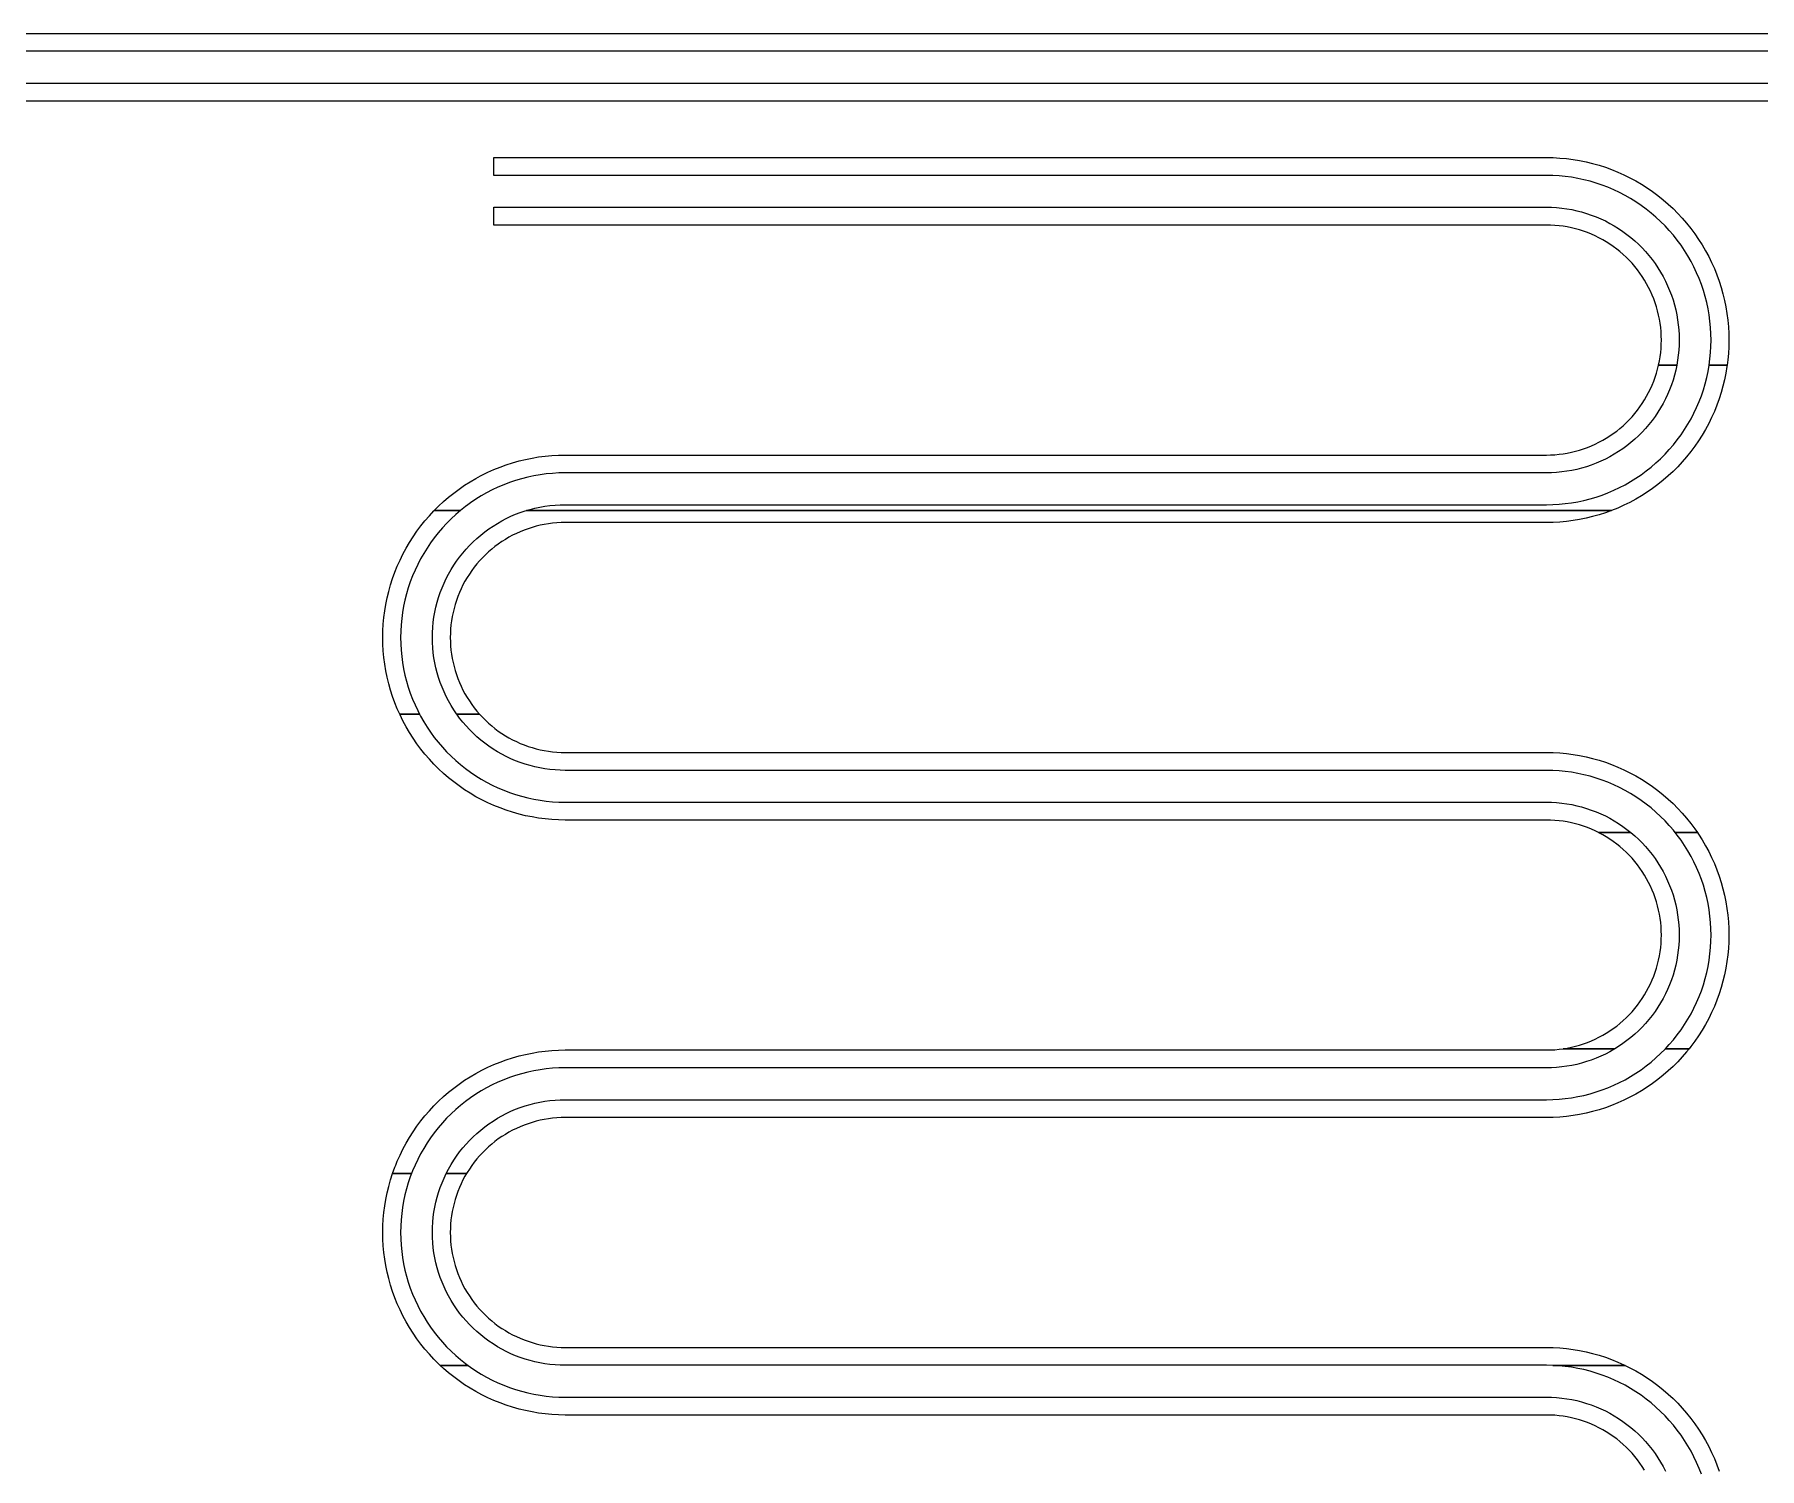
# Model space of a CAD drawing. Extents: x -4550 to 4550, y -4550 to 4550.
# Drawn here: x -2093 to -1513, y -471 to 11 of the extents above; entities that cross this region are included whole.
import ezdxf

# ---------------------------------------------------------------- set-up
doc = ezdxf.new("R2010")
doc.units = 0
doc.layers.add('L1D0', color=3, linetype='CONTINUOUS')

msp = doc.modelspace()

# ---------------------------------------------------------------- linework, layer by layer
at = {"layer": 'L1D0'}
for points in [[(3100, 5.35), (-3100, 5.35), (-3200, 150), (-3500, 150), (-3500, -150), (-3668.3, -150), (-3668.3, 318.3), (-3200, 318.3), (-3100, 11.35), (3100, 11.35)], [(3100, -11.35), (-3100, -11.35), (-3200, -318.3), (-3668.3, -318.3), (-3668.3, -150), (-3500, -150), (-3200, -150), (-3100, -5.35), (3100, -5.35)], [(-1552.009, -471.566), (-1552.766, -470.374), (-1553.566, -469.211), (-1554.409, -468.078), (-1555.292, -466.977), (-1556.215, -465.908), (-1557.176, -464.874), (-1558.174, -463.876), (-1559.208, -462.915), (-1560.277, -461.992), (-1561.378, -461.109), (-1562.511, -460.266), (-1563.674, -459.466), (-1564.866, -458.709), (-1566.084, -457.995), (-1567.328, -457.327), (-1568.595, -456.704), (-1569.884, -456.129), (-1571.193, -455.6), (-1572.521, -455.12), (-1573.865, -454.689), (-1575.224, -454.307), (-1576.596, -453.975), (-1577.98, -453.693), (-1579.373, -453.462), (-1580.773, -453.282), (-1582.179, -453.153), (-1583.588, -453.076), (-1585, -453.05), (-1915, -453.05), (-1917.241, -453.009), (-1919.478, -452.886), (-1921.71, -452.682), (-1923.933, -452.396), (-1926.143, -452.029), (-1928.339, -451.582), (-1930.517, -451.055), (-1932.675, -450.449), (-1934.809, -449.764), (-1936.916, -449.002), (-1938.994, -448.163), (-1941.04, -447.249), (-1943.052, -446.261), (-1945.026, -445.2), (-1946.96, -444.068), (-1948.851, -442.866), (-1950.697, -441.595), (-1952.496, -440.258), (-1954.244, -438.857), (-1955.94, -437.392), (-1957.016, -436.391), (-1947.637, -436.391), (-1946.844, -436.972), (-1945.086, -438.159), (-1943.285, -439.277), (-1941.442, -440.326), (-1939.56, -441.303), (-1937.642, -442.207), (-1935.691, -443.037), (-1933.709, -443.792), (-1931.7, -444.47), (-1929.667, -445.071), (-1927.612, -445.594), (-1925.538, -446.038), (-1923.449, -446.401), (-1921.348, -446.685), (-1919.237, -446.888), (-1917.12, -447.009), (-1915, -447.05), (-1585, -447.05), (-1583.29, -447.083), (-1581.582, -447.181), (-1579.879, -447.345), (-1578.184, -447.573), (-1576.499, -447.867), (-1574.826, -448.224), (-1573.169, -448.646), (-1571.528, -449.131), (-1569.908, -449.678), (-1568.309, -450.287), (-1566.735, -450.957), (-1565.188, -451.686), (-1563.67, -452.474), (-1562.183, -453.32), (-1560.73, -454.222), (-1559.312, -455.179), (-1557.932, -456.19), (-1556.592, -457.253), (-1555.293, -458.366), (-1554.038, -459.529), (-1552.829, -460.738), (-1551.666, -461.993), (-1550.553, -463.292), (-1549.49, -464.632), (-1548.479, -466.012), (-1547.522, -467.43), (-1546.62, -468.883), (-1545.774, -470.37), (-1544.986, -471.888)], [(-1532.908, -472.991), (-1533.663, -471.009), (-1534.493, -469.058), (-1535.397, -467.14), (-1536.374, -465.258), (-1537.423, -463.415), (-1538.541, -461.614), (-1539.728, -459.856), (-1540.981, -458.145), (-1542.298, -456.484), (-1543.678, -454.874), (-1545.119, -453.319), (-1546.619, -451.819), (-1548.174, -450.378), (-1549.784, -448.998), (-1551.445, -447.681), (-1553.156, -446.428), (-1554.914, -445.241), (-1556.715, -444.123), (-1558.558, -443.074), (-1560.44, -442.097), (-1562.358, -441.193), (-1564.309, -440.363), (-1566.291, -439.608), (-1568.3, -438.93), (-1570.333, -438.329), (-1572.388, -437.806), (-1574.462, -437.362), (-1576.551, -436.999), (-1578.652, -436.715), (-1580.763, -436.512), (-1582.88, -436.391), (-1558.471, -436.391), (-1556.948, -437.139), (-1554.974, -438.2), (-1553.04, -439.332), (-1551.149, -440.534), (-1549.303, -441.805), (-1547.504, -443.142), (-1545.756, -444.543), (-1544.06, -446.008), (-1542.419, -447.534), (-1540.834, -449.119), (-1539.308, -450.76), (-1537.843, -452.456), (-1536.442, -454.204), (-1535.105, -456.003), (-1533.834, -457.849), (-1532.632, -459.74), (-1531.5, -461.674), (-1530.439, -463.648), (-1529.451, -465.66), (-1528.537, -467.706), (-1527.698, -469.784), (-1526.936, -471.891)]]:
    msp.add_lwpolyline(points, dxfattribs=at)
for points in [[(-1530.293, -100.104), (-1530.015, -98.048), (-1529.812, -95.937), (-1529.691, -93.82), (-1529.65, -91.7), (-1529.691, -89.58), (-1529.812, -87.463), (-1530.015, -85.352), (-1530.299, -83.251), (-1530.662, -81.162), (-1531.106, -79.088), (-1531.629, -77.033), (-1532.23, -75), (-1532.908, -72.991), (-1533.663, -71.009), (-1534.493, -69.058), (-1535.397, -67.14), (-1536.374, -65.258), (-1537.423, -63.415), (-1538.541, -61.614), (-1539.728, -59.856), (-1540.981, -58.145), (-1542.298, -56.484), (-1543.678, -54.874), (-1545.119, -53.319), (-1546.619, -51.819), (-1548.174, -50.378), (-1549.784, -48.998), (-1551.445, -47.681), (-1553.156, -46.428), (-1554.914, -45.241), (-1556.715, -44.123), (-1558.558, -43.074), (-1560.44, -42.097), (-1562.358, -41.193), (-1564.309, -40.363), (-1566.291, -39.608), (-1568.3, -38.93), (-1570.333, -38.329), (-1572.388, -37.806), (-1574.462, -37.362), (-1576.551, -36.999), (-1578.652, -36.715), (-1580.763, -36.512), (-1582.88, -36.391), (-1585, -36.35), (-1939, -36.35), (-1939, -30.35), (-1585, -30.35), (-1582.759, -30.391), (-1580.522, -30.514), (-1578.29, -30.718), (-1576.067, -31.004), (-1573.857, -31.371), (-1571.661, -31.818), (-1569.483, -32.345), (-1567.325, -32.951), (-1565.191, -33.636), (-1563.084, -34.398), (-1561.006, -35.237), (-1558.96, -36.151), (-1556.948, -37.139), (-1554.974, -38.2), (-1553.04, -39.332), (-1551.149, -40.534), (-1549.303, -41.805), (-1547.504, -43.142), (-1545.756, -44.543), (-1544.06, -46.008), (-1542.419, -47.534), (-1540.834, -49.119), (-1539.308, -50.76), (-1537.843, -52.456), (-1536.442, -54.204), (-1535.105, -56.003), (-1533.834, -57.849), (-1532.632, -59.74), (-1531.5, -61.674), (-1530.439, -63.648), (-1529.451, -65.66), (-1528.537, -67.706), (-1527.698, -69.784), (-1526.936, -71.891), (-1526.251, -74.025), (-1525.645, -76.183), (-1525.118, -78.361), (-1524.671, -80.557), (-1524.304, -82.767), (-1524.018, -84.99), (-1523.814, -87.222), (-1523.691, -89.459), (-1523.65, -91.7), (-1523.691, -93.941), (-1523.814, -96.178), (-1524.018, -98.41), (-1524.236, -100.104)], [(-1547.275, -100.104), (-1546.993, -98.72), (-1546.762, -97.327), (-1546.582, -95.927), (-1546.453, -94.521), (-1546.376, -93.112), (-1546.35, -91.7), (-1546.376, -90.288), (-1546.453, -88.879), (-1546.582, -87.473), (-1546.762, -86.073), (-1546.993, -84.68), (-1547.275, -83.296), (-1547.607, -81.924), (-1547.989, -80.565), (-1548.42, -79.221), (-1548.9, -77.893), (-1549.429, -76.584), (-1550.004, -75.295), (-1550.627, -74.028), (-1551.295, -72.784), (-1552.009, -71.566), (-1552.766, -70.374), (-1553.566, -69.211), (-1554.409, -68.078), (-1555.292, -66.977), (-1556.215, -65.908), (-1557.176, -64.874), (-1558.174, -63.876), (-1559.208, -62.915), (-1560.277, -61.992), (-1561.378, -61.109), (-1562.511, -60.266), (-1563.674, -59.466), (-1564.866, -58.709), (-1566.084, -57.995), (-1567.328, -57.327), (-1568.595, -56.704), (-1569.884, -56.129), (-1571.193, -55.6), (-1572.521, -55.12), (-1573.865, -54.689), (-1575.224, -54.307), (-1576.596, -53.975), (-1577.98, -53.693), (-1579.373, -53.462), (-1580.773, -53.282), (-1582.179, -53.153), (-1583.588, -53.076), (-1585, -53.05), (-1939, -53.05), (-1939, -47.05), (-1585, -47.05), (-1583.29, -47.083), (-1581.582, -47.181), (-1579.879, -47.345), (-1578.184, -47.573), (-1576.499, -47.867), (-1574.826, -48.224), (-1573.169, -48.646), (-1571.528, -49.131), (-1569.908, -49.678), (-1568.309, -50.287), (-1566.735, -50.957), (-1565.188, -51.686), (-1563.67, -52.474), (-1562.183, -53.32), (-1560.73, -54.222), (-1559.312, -55.179), (-1557.932, -56.19), (-1556.592, -57.253), (-1555.293, -58.366), (-1554.038, -59.529), (-1552.829, -60.738), (-1551.666, -61.993), (-1550.553, -63.292), (-1549.49, -64.632), (-1548.479, -66.012), (-1547.522, -67.43), (-1546.62, -68.883), (-1545.774, -70.37), (-1544.986, -71.888), (-1544.257, -73.435), (-1543.587, -75.009), (-1542.978, -76.608), (-1542.431, -78.228), (-1541.946, -79.869), (-1541.524, -81.526), (-1541.167, -83.199), (-1540.873, -84.884), (-1540.645, -86.579), (-1540.481, -88.282), (-1540.383, -89.99), (-1540.35, -91.7), (-1540.383, -93.41), (-1540.481, -95.118), (-1540.645, -96.821), (-1540.873, -98.516), (-1541.15, -100.104)], [(-1959.049, -149.002), (-1957.581, -147.534), (-1955.94, -146.008), (-1954.244, -144.543), (-1952.496, -143.142), (-1950.697, -141.805), (-1948.851, -140.534), (-1946.96, -139.332), (-1945.026, -138.2), (-1943.467, -137.362), (-1943.052, -137.139), (-1941.04, -136.151), (-1938.994, -135.237), (-1936.916, -134.398), (-1934.809, -133.636), (-1932.675, -132.951), (-1930.517, -132.345), (-1928.339, -131.818), (-1926.143, -131.371), (-1923.933, -131.004), (-1921.71, -130.718), (-1919.478, -130.514), (-1917.241, -130.391), (-1915, -130.35), (-1585, -130.35), (-1583.588, -130.324), (-1582.179, -130.247), (-1580.773, -130.118), (-1579.373, -129.938), (-1577.98, -129.707), (-1576.596, -129.425), (-1575.224, -129.093), (-1573.865, -128.711), (-1572.521, -128.28), (-1571.193, -127.8), (-1569.884, -127.271), (-1568.595, -126.696), (-1567.328, -126.073), (-1566.084, -125.405), (-1564.866, -124.691), (-1563.674, -123.934), (-1562.511, -123.134), (-1561.378, -122.291), (-1560.277, -121.408), (-1559.208, -120.485), (-1558.174, -119.524), (-1557.176, -118.526), (-1556.215, -117.492), (-1555.292, -116.423), (-1554.409, -115.322), (-1553.566, -114.189), (-1552.766, -113.026), (-1552.009, -111.834), (-1551.295, -110.616), (-1550.627, -109.372), (-1550.004, -108.105), (-1549.429, -106.816), (-1548.9, -105.507), (-1548.42, -104.179), (-1547.989, -102.835), (-1547.607, -101.476), (-1547.275, -100.104), (-1541.15, -100.104), (-1541.167, -100.201), (-1541.524, -101.874), (-1541.946, -103.531), (-1542.431, -105.172), (-1542.978, -106.792), (-1543.587, -108.391), (-1544.257, -109.965), (-1544.986, -111.512), (-1545.774, -113.03), (-1546.62, -114.517), (-1547.522, -115.97), (-1548.479, -117.388), (-1549.49, -118.768), (-1550.553, -120.108), (-1551.666, -121.407), (-1552.829, -122.662), (-1554.038, -123.871), (-1555.293, -125.034), (-1556.592, -126.147), (-1557.932, -127.21), (-1559.312, -128.221), (-1560.73, -129.178), (-1562.183, -130.08), (-1563.67, -130.926), (-1565.188, -131.714), (-1566.735, -132.443), (-1568.309, -133.113), (-1569.908, -133.722), (-1571.528, -134.269), (-1573.169, -134.754), (-1574.826, -135.176), (-1576.499, -135.533), (-1578.184, -135.827), (-1579.879, -136.055), (-1581.582, -136.219), (-1583.29, -136.317), (-1585, -136.35), (-1915, -136.35), (-1917.12, -136.391), (-1919.237, -136.512), (-1921.348, -136.715), (-1923.449, -136.999), (-1925.538, -137.362), (-1927.612, -137.806), (-1929.667, -138.329), (-1931.7, -138.93), (-1933.709, -139.608), (-1935.691, -140.363), (-1937.642, -141.193), (-1939.56, -142.097), (-1941.442, -143.074), (-1943.285, -144.123), (-1945.086, -145.241), (-1946.844, -146.428), (-1947.738, -147.083), (-1948.555, -147.681), (-1950.216, -148.998), (-1950.221, -149.002)], [(-1928.036, -149.002), (-1926.831, -148.646), (-1925.174, -148.224), (-1923.501, -147.867), (-1921.816, -147.573), (-1920.121, -147.345), (-1918.418, -147.181), (-1916.71, -147.083), (-1915, -147.05), (-1585, -147.05), (-1582.88, -147.009), (-1580.763, -146.888), (-1578.652, -146.685), (-1576.551, -146.401), (-1574.462, -146.038), (-1572.388, -145.594), (-1570.333, -145.071), (-1568.3, -144.47), (-1566.291, -143.792), (-1564.309, -143.037), (-1562.358, -142.207), (-1560.44, -141.303), (-1558.558, -140.326), (-1556.715, -139.277), (-1554.914, -138.159), (-1553.156, -136.972), (-1551.445, -135.719), (-1549.784, -134.402), (-1548.174, -133.022), (-1546.619, -131.581), (-1545.119, -130.081), (-1543.678, -128.526), (-1542.298, -126.916), (-1540.981, -125.255), (-1539.728, -123.544), (-1538.541, -121.786), (-1537.423, -119.985), (-1536.374, -118.142), (-1535.397, -116.26), (-1534.493, -114.342), (-1533.663, -112.391), (-1532.908, -110.409), (-1532.23, -108.4), (-1531.629, -106.367), (-1531.106, -104.312), (-1530.662, -102.238), (-1530.299, -100.149), (-1530.293, -100.104), (-1524.236, -100.104), (-1524.304, -100.633), (-1524.671, -102.843), (-1525.118, -105.039), (-1525.645, -107.217), (-1526.251, -109.375), (-1526.936, -111.509), (-1527.698, -113.616), (-1528.537, -115.694), (-1529.451, -117.74), (-1530.439, -119.752), (-1531.5, -121.726), (-1532.632, -123.66), (-1533.834, -125.551), (-1535.105, -127.397), (-1536.442, -129.196), (-1537.843, -130.944), (-1539.308, -132.64), (-1540.834, -134.281), (-1542.419, -135.866), (-1544.06, -137.392), (-1545.756, -138.857), (-1547.504, -140.258), (-1549.303, -141.595), (-1551.149, -142.866), (-1553.04, -144.068), (-1554.974, -145.2), (-1556.948, -146.261), (-1558.96, -147.249), (-1561.006, -148.163), (-1563.084, -149.002)], [(-1970.66, -217.492), (-1971.463, -215.694), (-1972.302, -213.616), (-1973.064, -211.509), (-1973.749, -209.375), (-1974.355, -207.217), (-1974.882, -205.039), (-1975.329, -202.843), (-1975.696, -200.633), (-1975.982, -198.41), (-1976.186, -196.178), (-1976.309, -193.941), (-1976.35, -191.7), (-1976.309, -189.459), (-1976.186, -187.222), (-1975.982, -184.99), (-1975.696, -182.767), (-1975.329, -180.557), (-1974.882, -178.361), (-1974.355, -176.183), (-1973.749, -174.025), (-1973.064, -171.891), (-1972.302, -169.784), (-1971.463, -167.706), (-1970.549, -165.66), (-1969.561, -163.648), (-1968.5, -161.674), (-1967.368, -159.74), (-1966.166, -157.849), (-1964.895, -156.003), (-1963.558, -154.204), (-1962.157, -152.456), (-1960.692, -150.76), (-1959.166, -149.119), (-1959.049, -149.002), (-1950.221, -149.002), (-1951.826, -150.378), (-1953.381, -151.819), (-1954.881, -153.319), (-1956.322, -154.874), (-1957.702, -156.484), (-1959.019, -158.145), (-1960.272, -159.856), (-1961.459, -161.614), (-1962.577, -163.415), (-1963.626, -165.258), (-1964.603, -167.14), (-1965.507, -169.058), (-1966.337, -171.009), (-1967.092, -172.991), (-1967.77, -175), (-1968.371, -177.033), (-1968.894, -179.088), (-1969.338, -181.162), (-1969.701, -183.251), (-1969.985, -185.352), (-1970.188, -187.463), (-1970.309, -189.58), (-1970.35, -191.7), (-1970.309, -193.82), (-1970.188, -195.937), (-1969.985, -198.048), (-1969.701, -200.149), (-1969.338, -202.238), (-1968.894, -204.312), (-1968.371, -206.367), (-1967.77, -208.4), (-1967.092, -210.409), (-1966.337, -212.391), (-1965.507, -214.342), (-1964.603, -216.26), (-1963.963, -217.492)], [(-1951.445, -217.492), (-1951.521, -217.388), (-1952.478, -215.97), (-1953.38, -214.517), (-1954.226, -213.03), (-1955.014, -211.512), (-1955.743, -209.965), (-1956.413, -208.391), (-1957.022, -206.792), (-1957.569, -205.172), (-1958.054, -203.531), (-1958.476, -201.874), (-1958.833, -200.201), (-1959.127, -198.516), (-1959.355, -196.821), (-1959.519, -195.118), (-1959.617, -193.41), (-1959.65, -191.7), (-1959.617, -189.99), (-1959.519, -188.282), (-1959.355, -186.579), (-1959.127, -184.884), (-1958.833, -183.199), (-1958.476, -181.526), (-1958.054, -179.869), (-1957.569, -178.228), (-1957.022, -176.608), (-1956.413, -175.009), (-1955.743, -173.435), (-1955.014, -171.888), (-1954.226, -170.37), (-1953.38, -168.883), (-1952.478, -167.43), (-1951.521, -166.012), (-1950.51, -164.632), (-1949.447, -163.292), (-1948.334, -161.993), (-1947.171, -160.738), (-1945.962, -159.529), (-1944.707, -158.366), (-1943.408, -157.253), (-1942.068, -156.19), (-1940.688, -155.179), (-1939.27, -154.222), (-1937.817, -153.32), (-1936.33, -152.474), (-1934.812, -151.686), (-1933.265, -150.957), (-1931.691, -150.287), (-1930.092, -149.678), (-1928.472, -149.131), (-1928.036, -149.002), (-1563.084, -149.002), (-1565.191, -149.764), (-1567.325, -150.449), (-1569.483, -151.055), (-1571.661, -151.582), (-1573.857, -152.029), (-1576.067, -152.396), (-1578.29, -152.682), (-1580.522, -152.886), (-1582.759, -153.009), (-1585, -153.05), (-1915, -153.05), (-1916.412, -153.076), (-1917.821, -153.153), (-1919.227, -153.282), (-1920.627, -153.462), (-1922.02, -153.693), (-1923.404, -153.975), (-1924.776, -154.307), (-1926.135, -154.689), (-1927.479, -155.12), (-1928.807, -155.6), (-1930.116, -156.129), (-1931.405, -156.704), (-1932.672, -157.327), (-1933.916, -157.995), (-1935.134, -158.709), (-1936.326, -159.466), (-1937.489, -160.266), (-1938.622, -161.109), (-1939.723, -161.992), (-1940.792, -162.915), (-1941.826, -163.876), (-1942.824, -164.874), (-1943.785, -165.908), (-1944.708, -166.977), (-1945.591, -168.078), (-1946.434, -169.211), (-1947.234, -170.374), (-1947.991, -171.566), (-1948.705, -172.784), (-1949.373, -174.028), (-1949.996, -175.295), (-1950.571, -176.584), (-1951.1, -177.893), (-1951.58, -179.221), (-1952.011, -180.565), (-1952.393, -181.924), (-1952.725, -183.296), (-1953.007, -184.68), (-1953.238, -186.073), (-1953.418, -187.473), (-1953.547, -188.879), (-1953.624, -190.288), (-1953.65, -191.7), (-1953.624, -193.112), (-1953.547, -194.521), (-1953.418, -195.927), (-1953.238, -197.327), (-1953.007, -198.72), (-1952.725, -200.104), (-1952.393, -201.476), (-1952.011, -202.835), (-1951.58, -204.179), (-1951.1, -205.507), (-1950.571, -206.816), (-1949.996, -208.105), (-1949.373, -209.372), (-1948.705, -210.616), (-1947.991, -211.834), (-1947.234, -213.026), (-1946.434, -214.189), (-1945.591, -215.322), (-1944.708, -216.423), (-1943.785, -217.492)], [(-1567.478, -257.253), (-1568.595, -256.704), (-1569.884, -256.129), (-1571.193, -255.6), (-1572.521, -255.12), (-1573.865, -254.689), (-1575.224, -254.307), (-1576.596, -253.975), (-1577.98, -253.693), (-1579.373, -253.462), (-1580.773, -253.282), (-1582.179, -253.153), (-1583.588, -253.076), (-1585, -253.05), (-1915, -253.05), (-1917.241, -253.009), (-1919.478, -252.886), (-1921.71, -252.682), (-1923.933, -252.396), (-1926.143, -252.029), (-1928.339, -251.582), (-1930.517, -251.055), (-1932.675, -250.449), (-1934.809, -249.764), (-1936.916, -249.002), (-1938.994, -248.163), (-1941.04, -247.249), (-1943.052, -246.261), (-1945.026, -245.2), (-1946.96, -244.068), (-1948.851, -242.866), (-1950.697, -241.595), (-1952.496, -240.258), (-1954.244, -238.857), (-1955.94, -237.392), (-1957.581, -235.866), (-1959.166, -234.281), (-1960.692, -232.64), (-1962.157, -230.944), (-1963.558, -229.196), (-1964.895, -227.397), (-1966.166, -225.551), (-1967.368, -223.66), (-1968.5, -221.726), (-1969.561, -219.752), (-1970.549, -217.74), (-1970.66, -217.492), (-1963.963, -217.492), (-1963.626, -218.142), (-1962.577, -219.985), (-1961.459, -221.786), (-1960.272, -223.544), (-1959.019, -225.255), (-1957.702, -226.916), (-1956.322, -228.526), (-1954.881, -230.081), (-1953.381, -231.581), (-1951.826, -233.022), (-1950.216, -234.402), (-1948.555, -235.719), (-1946.844, -236.972), (-1945.086, -238.159), (-1943.285, -239.277), (-1941.442, -240.326), (-1939.56, -241.303), (-1937.642, -242.207), (-1935.691, -243.037), (-1933.709, -243.792), (-1931.7, -244.47), (-1929.667, -245.071), (-1927.612, -245.594), (-1925.538, -246.038), (-1923.449, -246.401), (-1921.348, -246.685), (-1919.237, -246.888), (-1917.12, -247.009), (-1915, -247.05), (-1585, -247.05), (-1583.29, -247.083), (-1581.582, -247.181), (-1579.879, -247.345), (-1578.184, -247.573), (-1576.499, -247.867), (-1574.826, -248.224), (-1573.169, -248.646), (-1571.528, -249.131), (-1569.908, -249.678), (-1568.309, -250.287), (-1566.735, -250.957), (-1565.188, -251.686), (-1563.67, -252.474), (-1562.183, -253.32), (-1560.73, -254.222), (-1559.312, -255.179), (-1557.932, -256.19), (-1556.592, -257.253)], [(-1541.688, -257.253), (-1542.298, -256.484), (-1543.417, -255.179), (-1543.678, -254.874), (-1545.119, -253.319), (-1546.619, -251.819), (-1548.174, -250.378), (-1549.784, -248.998), (-1551.445, -247.681), (-1553.156, -246.428), (-1554.914, -245.241), (-1556.715, -244.123), (-1558.558, -243.074), (-1560.44, -242.097), (-1562.358, -241.193), (-1564.309, -240.363), (-1566.291, -239.608), (-1568.3, -238.93), (-1570.333, -238.329), (-1572.388, -237.806), (-1574.462, -237.362), (-1576.551, -236.999), (-1578.652, -236.715), (-1580.763, -236.512), (-1582.88, -236.391), (-1585, -236.35), (-1915, -236.35), (-1916.71, -236.317), (-1918.418, -236.219), (-1920.121, -236.055), (-1921.816, -235.827), (-1923.501, -235.533), (-1925.174, -235.176), (-1926.831, -234.754), (-1928.472, -234.269), (-1930.092, -233.722), (-1931.691, -233.113), (-1933.265, -232.443), (-1934.812, -231.714), (-1936.33, -230.926), (-1937.817, -230.08), (-1939.27, -229.178), (-1940.688, -228.221), (-1942.068, -227.21), (-1943.408, -226.147), (-1944.707, -225.034), (-1945.962, -223.871), (-1947.171, -222.662), (-1948.334, -221.407), (-1949.447, -220.108), (-1950.51, -218.768), (-1951.445, -217.492), (-1943.785, -217.492), (-1942.824, -218.526), (-1941.826, -219.524), (-1940.792, -220.485), (-1939.723, -221.408), (-1938.622, -222.291), (-1937.489, -223.134), (-1936.326, -223.934), (-1935.134, -224.691), (-1933.916, -225.405), (-1932.672, -226.073), (-1931.405, -226.696), (-1930.116, -227.271), (-1928.807, -227.8), (-1927.479, -228.28), (-1926.135, -228.711), (-1924.776, -229.093), (-1923.404, -229.425), (-1922.02, -229.707), (-1920.627, -229.938), (-1919.227, -230.118), (-1917.821, -230.247), (-1916.412, -230.324), (-1915, -230.35), (-1585, -230.35), (-1582.759, -230.391), (-1580.522, -230.514), (-1578.29, -230.718), (-1576.067, -231.004), (-1573.857, -231.371), (-1571.661, -231.818), (-1569.483, -232.345), (-1567.325, -232.951), (-1565.191, -233.636), (-1563.084, -234.398), (-1561.006, -235.237), (-1558.96, -236.151), (-1556.948, -237.139), (-1554.974, -238.2), (-1553.04, -239.332), (-1551.149, -240.534), (-1549.303, -241.805), (-1547.504, -243.142), (-1545.756, -244.543), (-1544.06, -246.008), (-1542.419, -247.534), (-1540.834, -249.119), (-1539.308, -250.76), (-1537.843, -252.456), (-1536.442, -254.204), (-1535.105, -256.003), (-1534.244, -257.253)], [(-1579.373, -329.938), (-1577.98, -329.707), (-1576.596, -329.425), (-1575.224, -329.093), (-1573.865, -328.711), (-1572.521, -328.28), (-1571.193, -327.8), (-1569.884, -327.271), (-1568.595, -326.696), (-1567.328, -326.073), (-1566.084, -325.405), (-1564.866, -324.691), (-1563.674, -323.934), (-1562.511, -323.134), (-1561.378, -322.291), (-1560.277, -321.408), (-1559.208, -320.485), (-1558.174, -319.524), (-1557.176, -318.526), (-1556.215, -317.492), (-1555.292, -316.423), (-1554.409, -315.322), (-1553.566, -314.189), (-1552.766, -313.026), (-1552.009, -311.834), (-1551.295, -310.616), (-1550.627, -309.372), (-1550.004, -308.105), (-1549.429, -306.816), (-1548.9, -305.507), (-1548.42, -304.179), (-1547.989, -302.835), (-1547.607, -301.476), (-1547.275, -300.104), (-1546.993, -298.72), (-1546.762, -297.327), (-1546.582, -295.927), (-1546.453, -294.521), (-1546.376, -293.112), (-1546.35, -291.7), (-1546.376, -290.288), (-1546.453, -288.879), (-1546.582, -287.473), (-1546.762, -286.073), (-1546.993, -284.68), (-1547.275, -283.296), (-1547.607, -281.924), (-1547.989, -280.565), (-1548.42, -279.221), (-1548.9, -277.893), (-1549.429, -276.584), (-1550.004, -275.295), (-1550.627, -274.028), (-1551.295, -272.784), (-1552.009, -271.566), (-1552.766, -270.374), (-1553.566, -269.211), (-1554.409, -268.078), (-1555.292, -266.977), (-1556.215, -265.908), (-1557.176, -264.874), (-1558.174, -263.876), (-1559.208, -262.915), (-1560.277, -261.992), (-1561.378, -261.109), (-1562.511, -260.266), (-1563.674, -259.466), (-1564.866, -258.709), (-1566.084, -257.995), (-1567.328, -257.327), (-1567.478, -257.253), (-1556.592, -257.253), (-1555.293, -258.366), (-1554.038, -259.529), (-1552.829, -260.738), (-1551.667, -261.992), (-1551.666, -261.993), (-1550.553, -263.292), (-1549.49, -264.632), (-1548.479, -266.012), (-1547.522, -267.43), (-1546.62, -268.883), (-1545.774, -270.37), (-1544.986, -271.888), (-1544.257, -273.435), (-1543.587, -275.009), (-1542.978, -276.608), (-1542.431, -278.228), (-1541.946, -279.869), (-1541.524, -281.526), (-1541.167, -283.199), (-1540.873, -284.884), (-1540.645, -286.579), (-1540.481, -288.282), (-1540.383, -289.99), (-1540.35, -291.7), (-1540.383, -293.41), (-1540.481, -295.118), (-1540.645, -296.821), (-1540.873, -298.516), (-1541.167, -300.201), (-1541.524, -301.874), (-1541.946, -303.531), (-1542.431, -305.172), (-1542.978, -306.792), (-1543.587, -308.391), (-1544.257, -309.965), (-1544.986, -311.512), (-1545.774, -313.03), (-1546.62, -314.517), (-1547.522, -315.97), (-1548.479, -317.388), (-1549.49, -318.768), (-1550.553, -320.108), (-1551.666, -321.407), (-1552.829, -322.662), (-1554.038, -323.871), (-1555.293, -325.034), (-1556.592, -326.147), (-1557.932, -327.21), (-1559.312, -328.221), (-1560.73, -329.178), (-1561.954, -329.938)], [(-1544.986, -329.938), (-1543.678, -328.526), (-1542.298, -326.916), (-1540.981, -325.255), (-1539.728, -323.544), (-1538.541, -321.786), (-1537.423, -319.985), (-1536.374, -318.142), (-1535.397, -316.26), (-1534.493, -314.342), (-1533.663, -312.391), (-1532.908, -310.409), (-1532.23, -308.4), (-1531.629, -306.367), (-1531.106, -304.312), (-1530.662, -302.238), (-1530.299, -300.149), (-1530.015, -298.048), (-1529.812, -295.937), (-1529.691, -293.82), (-1529.65, -291.7), (-1529.691, -289.58), (-1529.812, -287.463), (-1530.015, -285.352), (-1530.299, -283.251), (-1530.662, -281.162), (-1531.106, -279.088), (-1531.629, -277.033), (-1532.23, -275), (-1532.908, -272.991), (-1533.663, -271.009), (-1534.493, -269.058), (-1535.397, -267.14), (-1536.374, -265.258), (-1537.423, -263.415), (-1538.541, -261.614), (-1539.728, -259.856), (-1540.981, -258.145), (-1541.688, -257.253), (-1534.244, -257.253), (-1533.834, -257.849), (-1532.632, -259.74), (-1531.5, -261.674), (-1530.439, -263.648), (-1529.451, -265.66), (-1528.537, -267.706), (-1527.698, -269.784), (-1526.936, -271.891), (-1526.251, -274.025), (-1525.645, -276.183), (-1525.118, -278.361), (-1524.671, -280.557), (-1524.304, -282.767), (-1524.018, -284.99), (-1523.814, -287.222), (-1523.691, -289.459), (-1523.65, -291.7), (-1523.691, -293.941), (-1523.814, -296.178), (-1524.018, -298.41), (-1524.304, -300.633), (-1524.671, -302.843), (-1525.118, -305.039), (-1525.645, -307.217), (-1526.251, -309.375), (-1526.936, -311.509), (-1527.698, -313.616), (-1528.537, -315.694), (-1529.451, -317.74), (-1530.439, -319.752), (-1531.5, -321.726), (-1532.632, -323.66), (-1533.834, -325.551), (-1535.105, -327.397), (-1536.442, -329.196), (-1537.037, -329.938)], [(-1973.063, -371.888), (-1972.302, -369.784), (-1972.009, -369.058), (-1971.463, -367.706), (-1970.549, -365.66), (-1969.561, -363.648), (-1968.5, -361.674), (-1967.368, -359.74), (-1966.166, -357.849), (-1964.895, -356.003), (-1963.558, -354.204), (-1962.157, -352.456), (-1960.692, -350.76), (-1959.166, -349.119), (-1957.581, -347.534), (-1955.94, -346.008), (-1954.244, -344.543), (-1952.496, -343.142), (-1950.697, -341.805), (-1948.851, -340.534), (-1946.96, -339.332), (-1945.026, -338.2), (-1943.052, -337.139), (-1941.04, -336.151), (-1938.994, -335.237), (-1936.916, -334.398), (-1934.809, -333.636), (-1932.675, -332.951), (-1930.517, -332.345), (-1928.339, -331.818), (-1926.143, -331.371), (-1923.933, -331.004), (-1921.71, -330.718), (-1919.478, -330.514), (-1917.241, -330.391), (-1915, -330.35), (-1585, -330.35), (-1583.588, -330.324), (-1582.179, -330.247), (-1580.773, -330.118), (-1579.373, -329.938), (-1561.954, -329.938), (-1562.183, -330.08), (-1563.67, -330.926), (-1565.188, -331.714), (-1566.735, -332.443), (-1568.309, -333.113), (-1569.908, -333.722), (-1571.528, -334.269), (-1573.169, -334.754), (-1574.826, -335.176), (-1576.499, -335.533), (-1578.184, -335.827), (-1579.879, -336.055), (-1581.582, -336.219), (-1583.29, -336.317), (-1585, -336.35), (-1915, -336.35), (-1917.12, -336.391), (-1919.237, -336.512), (-1921.348, -336.715), (-1923.449, -336.999), (-1925.538, -337.362), (-1927.612, -337.806), (-1929.667, -338.329), (-1931.7, -338.93), (-1933.709, -339.608), (-1935.691, -340.363), (-1937.642, -341.193), (-1939.56, -342.097), (-1941.442, -343.074), (-1943.285, -344.123), (-1945.086, -345.241), (-1946.844, -346.428), (-1948.555, -347.681), (-1950.216, -348.998), (-1951.826, -350.378), (-1953.381, -351.819), (-1954.881, -353.319), (-1956.322, -354.874), (-1957.702, -356.484), (-1959.019, -358.145), (-1960.272, -359.856), (-1961.459, -361.614), (-1962.577, -363.415), (-1963.626, -365.258), (-1964.603, -367.14), (-1965.507, -369.058), (-1966.337, -371.009), (-1966.672, -371.888)], [(-1955.014, -371.888), (-1954.226, -370.37), (-1953.38, -368.883), (-1952.478, -367.43), (-1951.521, -366.012), (-1950.51, -364.632), (-1949.447, -363.292), (-1948.334, -361.993), (-1947.171, -360.738), (-1945.962, -359.529), (-1944.707, -358.366), (-1943.408, -357.253), (-1942.068, -356.19), (-1940.688, -355.179), (-1939.27, -354.222), (-1937.817, -353.32), (-1936.33, -352.474), (-1934.812, -351.686), (-1933.265, -350.957), (-1931.691, -350.287), (-1930.092, -349.678), (-1928.472, -349.131), (-1926.831, -348.646), (-1925.174, -348.224), (-1923.501, -347.867), (-1921.816, -347.573), (-1920.121, -347.345), (-1918.418, -347.181), (-1916.71, -347.083), (-1915, -347.05), (-1585, -347.05), (-1582.88, -347.009), (-1580.763, -346.888), (-1578.652, -346.685), (-1576.551, -346.401), (-1574.462, -346.038), (-1572.388, -345.594), (-1570.333, -345.071), (-1568.3, -344.47), (-1566.291, -343.792), (-1564.309, -343.037), (-1562.358, -342.207), (-1560.44, -341.303), (-1558.558, -340.326), (-1556.715, -339.277), (-1554.914, -338.159), (-1553.156, -336.972), (-1551.445, -335.719), (-1549.784, -334.402), (-1548.174, -333.022), (-1546.619, -331.581), (-1545.119, -330.081), (-1544.986, -329.938), (-1537.037, -329.938), (-1537.843, -330.944), (-1539.308, -332.64), (-1540.834, -334.281), (-1542.419, -335.866), (-1544.06, -337.392), (-1545.756, -338.857), (-1547.504, -340.258), (-1549.303, -341.595), (-1551.149, -342.866), (-1553.04, -344.068), (-1554.974, -345.2), (-1556.948, -346.261), (-1558.96, -347.249), (-1561.006, -348.163), (-1563.084, -349.002), (-1565.191, -349.764), (-1567.325, -350.449), (-1569.483, -351.055), (-1571.661, -351.582), (-1573.857, -352.029), (-1576.067, -352.396), (-1578.29, -352.682), (-1580.522, -352.886), (-1582.759, -353.009), (-1585, -353.05), (-1915, -353.05), (-1916.412, -353.076), (-1917.821, -353.153), (-1919.227, -353.282), (-1920.627, -353.462), (-1922.02, -353.693), (-1923.404, -353.975), (-1924.776, -354.307), (-1926.135, -354.689), (-1927.479, -355.12), (-1928.807, -355.6), (-1930.116, -356.129), (-1931.405, -356.704), (-1932.672, -357.327), (-1933.916, -357.995), (-1935.134, -358.709), (-1936.326, -359.466), (-1937.489, -360.266), (-1938.622, -361.109), (-1939.723, -361.992), (-1940.792, -362.915), (-1941.826, -363.876), (-1942.824, -364.874), (-1943.785, -365.908), (-1944.708, -366.977), (-1945.591, -368.078), (-1946.434, -369.211), (-1947.234, -370.374), (-1947.991, -371.566), (-1948.18, -371.888)], [(-1957.016, -436.391), (-1957.581, -435.866), (-1959.166, -434.281), (-1960.692, -432.64), (-1962.157, -430.944), (-1963.558, -429.196), (-1964.895, -427.397), (-1966.166, -425.551), (-1967.368, -423.66), (-1968.5, -421.726), (-1969.561, -419.752), (-1970.549, -417.74), (-1971.463, -415.694), (-1972.302, -413.616), (-1973.064, -411.509), (-1973.749, -409.375), (-1974.355, -407.217), (-1974.882, -405.039), (-1975.329, -402.843), (-1975.696, -400.633), (-1975.982, -398.41), (-1976.186, -396.178), (-1976.309, -393.941), (-1976.35, -391.7), (-1976.309, -389.459), (-1976.186, -387.222), (-1975.982, -384.99), (-1975.696, -382.767), (-1975.329, -380.557), (-1974.882, -378.361), (-1974.355, -376.183), (-1973.749, -374.025), (-1973.064, -371.891), (-1973.063, -371.888), (-1966.672, -371.888), (-1967.092, -372.991), (-1967.77, -375), (-1968.371, -377.033), (-1968.894, -379.088), (-1969.338, -381.162), (-1969.701, -383.251), (-1969.985, -385.352), (-1970.188, -387.463), (-1970.309, -389.58), (-1970.35, -391.7), (-1970.309, -393.82), (-1970.188, -395.937), (-1969.985, -398.048), (-1969.701, -400.149), (-1969.338, -402.238), (-1968.894, -404.312), (-1968.371, -406.367), (-1967.77, -408.4), (-1967.092, -410.409), (-1966.337, -412.391), (-1965.507, -414.342), (-1964.603, -416.26), (-1963.626, -418.142), (-1962.577, -419.985), (-1961.459, -421.786), (-1960.272, -423.544), (-1959.019, -425.255), (-1957.702, -426.916), (-1956.322, -428.526), (-1954.881, -430.081), (-1953.381, -431.581), (-1951.826, -433.022), (-1950.216, -434.402), (-1948.555, -435.719), (-1947.637, -436.391)], [(-1582.88, -436.391), (-1585, -436.35), (-1915, -436.35), (-1916.71, -436.317), (-1918.418, -436.219), (-1920.121, -436.055), (-1921.816, -435.827), (-1923.501, -435.533), (-1925.174, -435.176), (-1926.831, -434.754), (-1928.472, -434.269), (-1930.092, -433.722), (-1931.691, -433.113), (-1933.265, -432.443), (-1934.812, -431.714), (-1936.33, -430.926), (-1937.817, -430.08), (-1939.27, -429.178), (-1940.688, -428.221), (-1942.068, -427.21), (-1943.408, -426.147), (-1944.707, -425.034), (-1945.962, -423.871), (-1947.171, -422.662), (-1948.334, -421.407), (-1949.447, -420.108), (-1950.51, -418.768), (-1951.521, -417.388), (-1952.478, -415.97), (-1953.38, -414.517), (-1954.226, -413.03), (-1955.014, -411.512), (-1955.743, -409.965), (-1956.413, -408.391), (-1957.022, -406.792), (-1957.569, -405.172), (-1958.054, -403.531), (-1958.476, -401.874), (-1958.833, -400.201), (-1959.127, -398.516), (-1959.355, -396.821), (-1959.519, -395.118), (-1959.617, -393.41), (-1959.65, -391.7), (-1959.617, -389.99), (-1959.519, -388.282), (-1959.355, -386.579), (-1959.127, -384.884), (-1958.833, -383.199), (-1958.476, -381.526), (-1958.054, -379.869), (-1957.569, -378.228), (-1957.022, -376.608), (-1956.413, -375.009), (-1955.743, -373.435), (-1955.014, -371.888), (-1948.18, -371.888), (-1948.705, -372.784), (-1949.373, -374.028), (-1949.996, -375.295), (-1950.571, -376.584), (-1951.1, -377.893), (-1951.58, -379.221), (-1952.011, -380.565), (-1952.393, -381.924), (-1952.725, -383.296), (-1953.007, -384.68), (-1953.238, -386.073), (-1953.418, -387.473), (-1953.547, -388.879), (-1953.624, -390.288), (-1953.65, -391.7), (-1953.624, -393.112), (-1953.547, -394.521), (-1953.418, -395.927), (-1953.238, -397.327), (-1953.007, -398.72), (-1952.725, -400.104), (-1952.393, -401.476), (-1952.011, -402.835), (-1951.58, -404.179), (-1951.1, -405.507), (-1950.571, -406.816), (-1949.996, -408.105), (-1949.373, -409.372), (-1948.705, -410.616), (-1947.991, -411.834), (-1947.234, -413.026), (-1946.434, -414.189), (-1945.591, -415.322), (-1944.708, -416.423), (-1943.785, -417.492), (-1942.824, -418.526), (-1941.826, -419.524), (-1940.792, -420.485), (-1939.723, -421.408), (-1938.622, -422.291), (-1937.489, -423.134), (-1936.326, -423.934), (-1935.134, -424.691), (-1933.916, -425.405), (-1932.672, -426.073), (-1931.405, -426.696), (-1930.116, -427.271), (-1928.807, -427.8), (-1927.479, -428.28), (-1926.135, -428.711), (-1924.776, -429.093), (-1923.404, -429.425), (-1922.02, -429.707), (-1920.627, -429.938), (-1919.227, -430.118), (-1917.821, -430.247), (-1916.412, -430.324), (-1915, -430.35), (-1585, -430.35), (-1582.759, -430.391), (-1580.522, -430.514), (-1578.29, -430.718), (-1576.067, -431.004), (-1573.857, -431.371), (-1571.661, -431.818), (-1569.483, -432.345), (-1567.325, -432.951), (-1565.191, -433.636), (-1563.084, -434.398), (-1561.006, -435.237), (-1558.96, -436.151), (-1558.471, -436.391)]]:
    msp.add_lwpolyline(points, close=True, dxfattribs=at)

doc.saveas('drawing.dxf')
